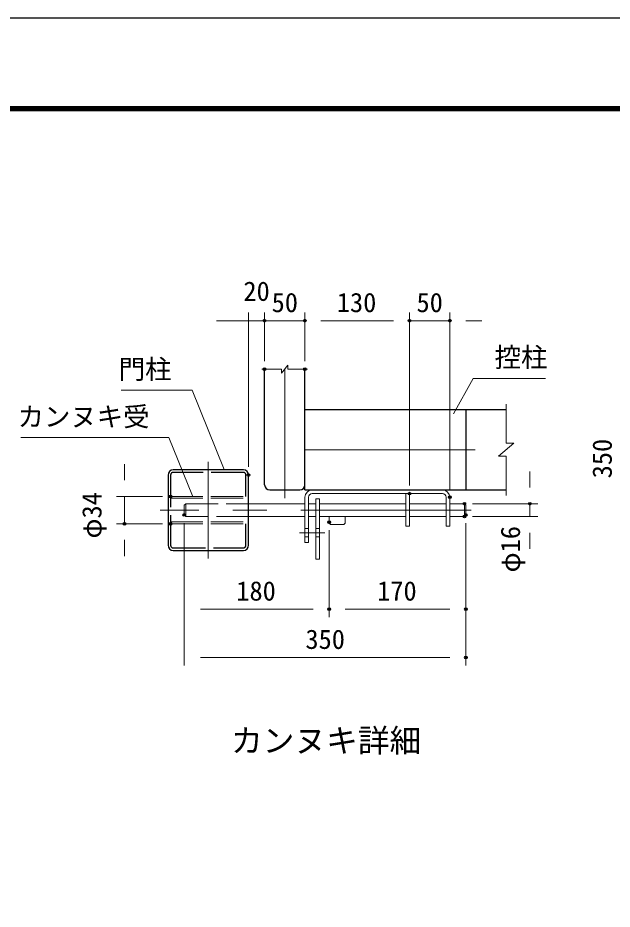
# Model space of a CAD drawing. Units: millimetres, scale not verified, with parts at other scales. Extents: x -6300 to 6300, y -4455 to 4455.
# Drawn here: x 1693 to 3909, y 1136 to 4455 of the extents above; entities that cross this region are included whole.
import ezdxf
from ezdxf.enums import TextEntityAlignment as Align

# ---------------------------------------------------------------- set-up
doc = ezdxf.new("R2010")
doc.units = ezdxf.units.MM
doc.header["$LTSCALE"] = 20
doc.header["$PDMODE"] = 32
doc.header["$PDSIZE"] = 10
doc.linetypes.add('DASHED', pattern=[7.5, 6, -1.5])
doc.linetypes.add('USER1', pattern=[50.8, 31.75, -6.35, 6.35, -6.35])
for name, color, linetype, lineweight in [('0-0_D-TTL-TXT', 7, 'Continuous', 25), ('0-1_D-STR1', 1, 'Continuous', 25), ('0-3_D-BMK', 2, 'USER1', 13), ('0-5_D-STR3', 3, 'Continuous', 13), ('0-8_D-STR-DIM', 7, 'Continuous', 13), ('0-B_D-STR-TXT', 7, 'Continuous', 13), ('0-C_D-TTL', 7, 'Continuous', 25)]:
    doc.layers.add(name, color=color, linetype=linetype, lineweight=lineweight)
doc.layers.add('0-A_Defpoints', color=8, linetype='Continuous')
doc.styles.add('ＭＳ ゴシック', font='')
doc.styles.get('ＭＳ ゴシック').set_extended_font_data('MS Gothic')

msp = doc.modelspace()

# ---------------------------------------------------------------- linework, layer by layer
at = {"layer": '0-1_D-STR1'}
for p, q in [((2613.2, 2715.85), (2613.2, 3146.65)), ((2763.2, 2696.65), (2763.2, 3146.65)), ((2763.2, 2996.65), (3513.2, 2996.65)), ((3363.2, 2996.65), (3363.2, 2696.65)), ((2534, 2771.65), (2272.4, 2771.65)), ((2253.2, 2752.45), (2253.2, 2490.85)), ((2553.2, 2490.85), (2553.2, 2752.45)), ((2632.4, 2696.65), (2744, 2696.65)), ((2763.2, 2696.65), (3513.2, 2696.65)), ((2272.4, 2471.65), (2534, 2471.65))]:
    msp.add_line(p, q, dxfattribs=at)
at = {"layer": '0-1_D-STR1', "linetype": 'DASHED'}
for p, q in [((2534, 2762.05), (2272.4, 2762.05)), ((2262.8, 2752.45), (2262.8, 2490.85)), ((2543.6, 2672.65), (2543.6, 2752.45)), ((2543.6, 2490.85), (2543.6, 2570.65)), ((2272.4, 2481.25), (2534, 2481.25))]:
    msp.add_line(p, q, dxfattribs=at)
at = {"layer": '0-1_D-STR1'}
for centre, start, end in [((2272.4, 2752.45), 90, 180), ((2534, 2752.45), 0, 90), ((2632.4, 2715.85), 180, 270), ((2744, 2715.85), 270, 0), ((2272.4, 2490.85), 180, 270), ((2534, 2490.85), 270, 0)]:
    msp.add_arc(centre, 19.2, start, end, dxfattribs=at)
at = {"layer": '0-1_D-STR1', "linetype": 'DASHED'}
for centre, start, end in [((2272.4, 2752.45), 90, 180), ((2534, 2752.45), 0, 90), ((2272.4, 2490.85), 180, 270), ((2534, 2490.85), 270, 0)]:
    msp.add_arc(centre, 9.6, start, end, dxfattribs=at)
at = {"layer": '0-3_D-BMK'}
for p, q in [((2688.2, 2666.65), (2688.2, 3146.65)), ((2763.2, 2846.65), (3513.2, 2846.65)), ((2403.2, 2441.65), (2403.2, 2801.65)), ((3383.55, 2621.65), (2223.2, 2621.65)), ((2743.2, 2537.65), (2837.54, 2537.65))]:
    msp.add_line(p, q, dxfattribs=at)
at = {"layer": '0-5_D-STR3'}
for p, q in [((3276.55, 2696.65), (2790.2, 2696.65)), ((2763.2, 2501.65), (2763.2, 2669.65)), ((2776.7, 2501.65), (2776.7, 2669.65)), ((3276.55, 2683.15), (2790.2, 2683.15)), ((2804.04, 2663.65), (2804.04, 2438.65)), ((2804.04, 2663.65), (2817.54, 2663.65)), ((2817.54, 2663.65), (2817.54, 2438.65)), ((3139.71, 2561.65), (3139.71, 2683.15)), ((3153.21, 2561.65), (3153.21, 2683.15)), ((3289.71, 2561.65), (3289.71, 2669.65)), ((3303.21, 2561.65), (3303.21, 2669.65)), ((2763.2, 2645.65), (2553.2, 2645.65)), ((2804.04, 2645.65), (2776.7, 2645.65)), ((3139.71, 2645.65), (2817.54, 2645.65)), ((3290.05, 2645.65), (3153.21, 2645.65)), ((3357.55, 2645.65), (3303.21, 2645.65)), ((3357.55, 2597.65), (3357.55, 2645.65)), ((2763.2, 2597.65), (2553.2, 2597.65)), ((2804.04, 2597.65), (2776.7, 2597.65)), ((3139.71, 2597.65), (2817.54, 2597.65)), ((2853.54, 2597.65), (2853.54, 2576.65)), ((2913.54, 2597.65), (2913.54, 2576.65)), ((3290.05, 2597.65), (3153.21, 2597.65)), ((3357.55, 2597.65), (3303.21, 2597.65)), ((3357.55, 2597.65), (3363.55, 2603.65)), ((2904.54, 2567.65), (2862.54, 2567.65)), ((3153.21, 2561.65), (3139.71, 2561.65)), ((3303.21, 2561.65), (3289.71, 2561.65)), ((2776.7, 2501.65), (2763.2, 2501.65)), ((2804.04, 2438.65), (2817.54, 2438.65))]:
    msp.add_line(p, q, dxfattribs=at)
at = {"layer": '0-5_D-STR3', "linetype": 'DASHED'}
for p, q in [((2262.8, 2672.65), (2553.2, 2672.65)), ((2262.8, 2665.75), (2262.8, 2672.65)), ((2262.8, 2665.75), (2553.2, 2665.75)), ((2553.2, 2665.75), (2553.2, 2672.65)), ((2319.54, 2597.65), (2319.54, 2645.65)), ((2319.54, 2645.65), (2553.2, 2645.65)), ((2319.54, 2597.65), (2313.54, 2603.65)), ((2553.2, 2597.65), (2319.54, 2597.65)), ((2262.8, 2577.55), (2553.2, 2577.55)), ((2262.8, 2570.65), (2262.8, 2577.55)), ((2262.8, 2570.65), (2553.2, 2570.65)), ((2553.2, 2570.65), (2553.2, 2577.55)), ((2763.2, 2552.65), (2776.7, 2552.65)), ((2804.04, 2552.65), (2817.54, 2552.65)), ((2763.2, 2522.65), (2776.7, 2522.65)), ((2804.04, 2522.65), (2817.54, 2522.65))]:
    msp.add_line(p, q, dxfattribs=at)
msp.add_lwpolyline([(2313.54, 2603.65), (2313.54, 2639.65), (2319.54, 2645.65)], dxfattribs=at)
at = {"layer": '0-5_D-STR3'}
msp.add_lwpolyline([(3363.55, 2603.65), (3363.55, 2639.65), (3357.55, 2645.65)], dxfattribs=at)
for centre, radius, start, end in [((2790.2, 2669.65), 27, 90, 180), ((3276.21, 2669.65), 27, 0, 90), ((2790.2, 2669.65), 13.5, 90, 180), ((3276.21, 2669.65), 13.5, 0, 90), ((2862.54, 2576.65), 9, 180, 270), ((2904.54, 2576.65), 9, 270, 0)]:
    msp.add_arc(centre, radius, start, end, dxfattribs=at)
at = {"layer": '0-8_D-STR-DIM'}
for p, q in [((2553.2, 2782.45), (2553.2, 3357.21)), ((2613.2, 3176.65), (2613.2, 3357.21)), ((2613.2, 3176.65), (2613.2, 3357.21)), ((2763.2, 3176.65), (2763.2, 3357.21)), ((2763.2, 3176.65), (2763.2, 3357.21)), ((3153.21, 2713.15), (3153.21, 3357.21)), ((3153.21, 2713.15), (3153.21, 3357.21)), ((3303.21, 2699.65), (3303.21, 3357.21)), ((2493.2, 3327.21), (2433.2, 3327.21)), ((2553.2, 3327.21), (2493.2, 3327.21)), ((2553.2, 3327.21), (2613.2, 3327.21)), ((2613.2, 3327.21), (2763.2, 3327.21)), ((2673.2, 3327.21), (2733.2, 3327.21)), ((2823.2, 3327.21), (2883.2, 3327.21)), ((2823.2, 3327.21), (3093.21, 3327.21)), ((3093.21, 3327.21), (3033.21, 3327.21)), ((3153.21, 3327.21), (3303.21, 3327.21)), ((3363.21, 3327.21), (3423.21, 3327.21)), ((2676.2, 3132.25), (2700.2, 3161.05)), ((2700.2, 3146.65), (2700.2, 3161.05)), ((2603.17, 3146.65), (2676.2, 3146.65)), ((2676.2, 3132.25), (2676.2, 3146.65)), ((2700.2, 3146.65), (2773.23, 3146.65)), ((3513.2, 2870.65), (3513.2, 3016.71)), ((3484.4, 2822.65), (3542, 2870.65)), ((3513.2, 2870.65), (3542, 2870.65)), ((3484.4, 2822.65), (3513.2, 2822.65)), ((3513.2, 2676.6), (3513.2, 2822.65)), ((2091.17, 2732.65), (2091.17, 2792.65)), ((3601.89, 2705.65), (3601.89, 2765.65)), ((2232.8, 2672.65), (2061.17, 2672.65)), ((2091.17, 2672.65), (2091.17, 2570.65)), ((3387.55, 2645.65), (3631.89, 2645.65)), ((3601.89, 2597.65), (3601.89, 2645.65)), ((3387.55, 2597.65), (3631.89, 2597.65)), ((2232.8, 2570.65), (2061.17, 2570.65)), ((2313.54, 2573.65), (2313.54, 2223.03)), ((2313.54, 2573.65), (2313.54, 2043.03)), ((3363.55, 2573.65), (3363.55, 2223.03)), ((3363.55, 2573.65), (3363.55, 2043.03)), ((2853.54, 2546.65), (2853.54, 2223.03)), ((2853.54, 2546.65), (2853.54, 2223.03)), ((3601.89, 2537.65), (3601.89, 2477.65)), ((2091.17, 2510.65), (2091.17, 2450.65)), ((2373.54, 2253.03), (2793.54, 2253.03)), ((2913.54, 2253.03), (3303.55, 2253.03)), ((2373.54, 2073.03), (3303.55, 2073.03))]:
    msp.add_line(p, q, dxfattribs=at)
at = {"layer": '0-A_Defpoints'}
for p in [(2613.2, 3327.21), (2763.2, 3327.21), (3153.21, 3327.21), (3303.21, 3327.21), (2613.2, 3146.65), (2763.2, 3146.65), (2553.2, 2752.45), (2262.8, 2672.65), (3153.21, 2683.15), (3303.21, 2669.65), (3357.55, 2645.65), (3601.89, 2645.65), (2313.54, 2603.65), (3357.55, 2597.65), (3363.55, 2603.65), (2091.17, 2570.65), (2262.8, 2570.65), (2853.54, 2576.65), (2853.54, 2253.03), (3363.55, 2253.03), (3363.55, 2073.03)]:
    msp.add_point(p, dxfattribs=at)
at = {"layer": '0-B_D-STR-TXT'}
for points in [[(3659.86, 3112.09), (3390.45, 3112.09), (3317.39, 2979.81)], [(2078.81, 3068.28), (2342.89, 3068.28), (2462.15, 2773.51)], [(1704.44, 2892.04), (2256.72, 2892.04), (2344.73, 2674.51)]]:
    msp.add_lwpolyline(points, dxfattribs=at)
at = {"layer": '0-C_D-TTL', "color": 2}
msp.add_lwpolyline([(-6299.99, 4455.02), (6300.01, 4455.02), (6300.01, -4454.98), (-6299.99, -4454.98)], close=True, dxfattribs=at)
at = {"layer": '0-C_D-TTL'}
for points in [[(-5894.99, 4125.02), (5895.01, 4125.02), (5895.01, -4124.98), (-5894.99, -4124.98)], [(-5891.24, 4121.27), (5891.26, 4121.27), (5891.26, -4121.23), (-5891.24, -4121.23)], [(-5887.49, 4117.52), (5887.51, 4117.52), (5887.51, -4117.48), (-5887.49, -4117.48)], [(-5883.74, 4113.77), (5883.76, 4113.77), (5883.76, -4113.73), (-5883.74, -4113.73)], [(-5879.99, 4110.02), (5880.01, 4110.02), (5880.01, -4109.98), (-5879.99, -4109.98)]]:
    msp.add_lwpolyline(points, close=True, dxfattribs=at)

# ---------------------------------------------------------------- texts
at = {"layer": '0-0_D-TTL-TXT', "style": 'ＭＳ ゴシック'}
msp.add_text('カンヌキ詳細', height=86.66, dxfattribs=at).set_placement((2487.68, 1694.17), align=Align.BOTTOM_LEFT)
at = {"layer": '0-8_D-STR-DIM', "style": 'ＭＳ ゴシック'}
for s, p in [('20', (2534.08, 3379.33)), ('50', (2639.26, 3337.33)), ('130', (2882.23, 3337.33)), ('50', (3179.27, 3337.33)), ('180', (2507.56, 2263.15)), ('170', (3032.57, 2263.15)), ('350', (2765.23, 2083.15))]:
    msp.add_text(s, height=72.14, dxfattribs=at).set_placement(p, align=Align.BOTTOM_LEFT)
for s, p in [('350', (3928.71, 2740.04)), ('φ34', (2026.88, 2515.98)), ('φ16', (3586.79, 2389.75))]:
    msp.add_text(s, height=72.14, rotation=90, dxfattribs=at).set_placement(p, align=Align.BOTTOM_LEFT)
at = {"layer": '0-B_D-STR-TXT', "style": 'ＭＳ ゴシック'}
for s, p in [('控柱', (3470.26, 3133.06)), ('門柱', (2069.3, 3088.68)), ('カンヌキ受', (1692.26, 2912.06))]:
    msp.add_text(s, height=72.14, dxfattribs=at).set_placement(p, align=Align.BOTTOM_LEFT)

doc.saveas('drawing.dxf')
